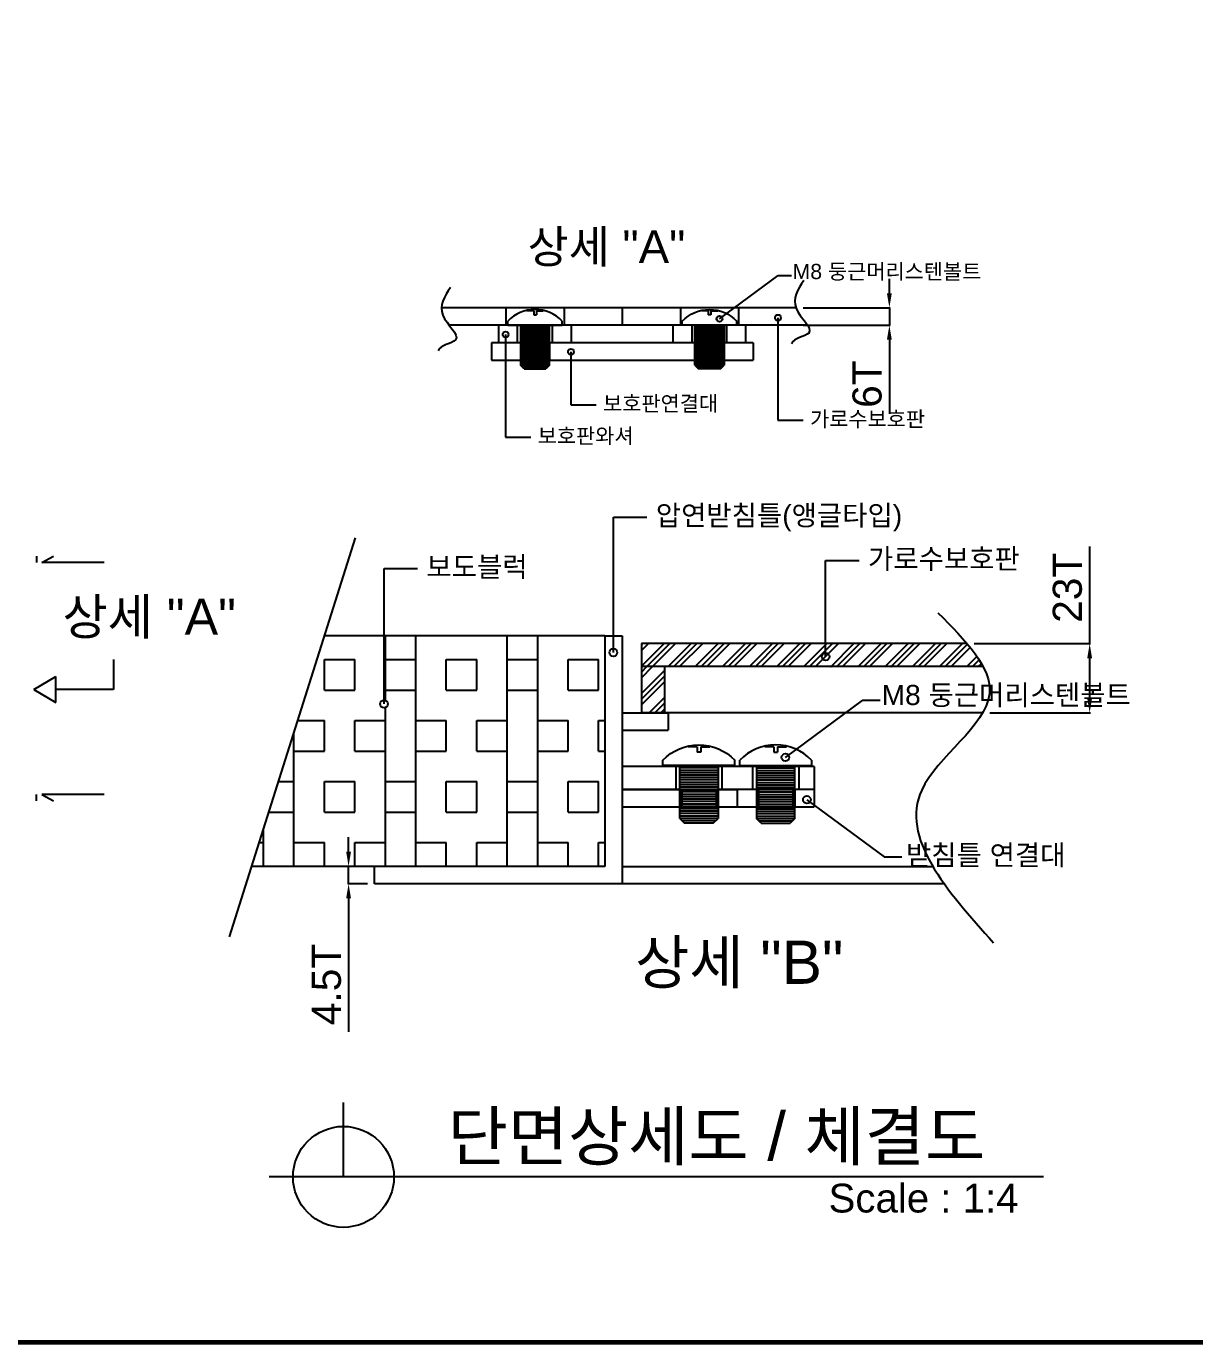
# Model space of a CAD drawing. Header units: millimetres. Extents: x 19476 to 24909, y -18022 to -14180.
# Drawn here: x 21476 to 23083, y -17896 to -16084 of the extents above; entities that cross this region are included whole.
import ezdxf
from ezdxf.enums import TextEntityAlignment as Align

# ---------------------------------------------------------------- set-up
doc = ezdxf.new("R2010")
doc.units = ezdxf.units.MM
doc.layers.add('LAYOUT', color=7, linetype='Continuous')
doc.layers.add('TEXT', color=7, linetype='Continuous')
doc.styles.get("Standard").update_dxf_attribs({"font": 'arial.ttf'})
doc.dimstyles.new('ISO-25', dxfattribs={"dimtxt": 40, "dimasz": 20, "dimexe": 1.25, "dimexo": 10, "dimgap": 10, "dimtad": 1, "dimdec": 0, "dimtxsty": 'Standard', "dimcen": 2.5, "dimclrd": 3, "dimclre": 3, "dimclrt": 3, "dimadec": 0, "dimazin": 0, "dimtfac": 1, "dimtdec": 0, "dimtmove": 0, "dimatfit": 3, "dimfxl": 1, "dimarcsym": 0})

# ---------------------------------------------------------------- blocks, each defined once
blk = doc.blocks.new('A$C36924EFD')
for p, q in [((0, 45), (0, -45)), ((0, 45), (6, 45)), ((6, -45), (6, 45)), ((0, -45), (6, -45))]:
    blk.add_line(p, q)
blk = doc.blocks.new('*D10')
at = {"color": 3, "lineweight": -2, "transparency": 16777216}
for p, q in [((22662.8, -16450.6), (22662.8, -16430.6)), ((22544.2, -16470.6), (22664, -16470.6)), ((22662.8, -16470.6), (22662.8, -16494.6)), ((22544.2, -16494.6), (22664, -16494.6)), ((22662.8, -16514.6), (22662.8, -16616.6))]:
    blk.add_line(p, q, dxfattribs=at)
at = {"color": 3, "transparency": 16777216}
for points in [[(22659.4, -16450.6), (22666.1, -16450.6), (22662.8, -16470.6)], [(22659.4, -16514.6), (22666.1, -16514.6), (22662.8, -16494.6)]]:
    blk.add_solid(points, dxfattribs=at)
at = {"layer": 'Defpoints', "color": 0, "transparency": 16777216}
for p in [(22534.2, -16470.6), (22534.2, -16494.6), (22662.8, -16494.6)]:
    blk.add_point(p, dxfattribs=at)
at = {"color": 3, "transparency": 16777216, "insert": (22632.3, -16575.6), "char_height": 40, "attachment_point": 5, "rotation": 90}
blk.add_mtext('6T', dxfattribs=at)
blk = doc.blocks.new('A$C5731754A')
at = {"color": 1}
for p, q in [((-11.2, 19.7), (-11.2, 20.5)), ((-1.9, 19.7), (-11.2, 19.7)), ((-1.9, 19.7), (-1.9, 14.1)), ((-1.9, 14.1), (1.9, 14.1)), ((1.9, 19.7), (1.9, 14.1)), ((1.9, 19.7), (11.2, 19.7)), ((11.2, 19.7), (11.2, 20.5)), ((-37.5, 0), (-37.5, 5.7)), ((-37.5, 0), (37.5, 0)), ((-20, 0), (-20, -55)), ((-20, 0), (20, 0)), ((20, -55), (20, 0)), ((37.5, 0), (37.5, 5.7)), ((-20, -2.5), (20, -2.5)), ((-20, -5), (20, -5)), ((-20, -7.5), (20, -7.5)), ((-20, -7.5), (20, -7.5)), ((-20, -10), (20, -10)), ((-20, -12.5), (20, -12.5)), ((-20, -12.5), (20, -12.5)), ((-20, -15), (20, -15)), ((-20, -17.5), (20, -17.5)), ((-20, -17.5), (20, -17.5)), ((-20, -20), (20, -20)), ((-20, -22.5), (20, -22.5)), ((-20, -22.5), (20, -22.5)), ((-20, -25), (20, -25)), ((-20, -27.5), (20, -27.5)), ((-20, -27.5), (20, -27.5)), ((-20, -30), (20, -30)), ((-20, -32.5), (20, -32.5)), ((-20, -35), (20, -35)), ((-20, -37.5), (20, -37.5)), ((-20, -40), (20, -40)), ((-20, -42.5), (20, -42.5)), ((-20, -45), (20, -45)), ((-20, -47.5), (20, -47.5)), ((-20, -50), (20, -50)), ((-20, -52.5), (20, -52.5)), ((-15, -60), (-20, -55)), ((-20, -55), (20, -55)), ((-17.5, -57.5), (17.5, -57.5)), ((-15, -60), (15, -60)), ((20, -55), (15, -60))]:
    blk.add_line(p, q, dxfattribs=at)
blk.add_arc((0, -30.4), 52, 43.8928, 136.1072, dxfattribs=at)
blk = doc.blocks.new('A$C600E4CCD')
for p, q in [((0, 6), (0, 0)), ((50, 6), (0, 6)), ((50, 6), (50, 0)), ((50, 0), (0, 0))]:
    blk.add_line(p, q)
at = {"color": 2}
for p, q in [((14, 6), (14, 0)), ((26, 6), (26, 0)), ((34, 6), (34, 0)), ((46, 6), (46, 0))]:
    blk.add_line(p, q, dxfattribs=at)
blk = doc.blocks.new('A$C723E4715')
blk.add_blockref('A$C5731754A', (0, 48))
blk = doc.blocks.new('*D38')
at = {"color": 3, "lineweight": -2, "transparency": 16777216}
for p, q in [((747.4, 60.1), (747.4, 95.1)), ((767.4, 93.9), (859.4, 93.9)), ((879.4, -5.9), (879.4, 95.1))]:
    blk.add_line(p, q, dxfattribs=at)
at = {"color": 3, "transparency": 16777216}
for points in [[(767.4, 97.2), (767.4, 90.6), (747.4, 93.9)], [(859.4, 90.6), (859.4, 97.2), (879.4, 93.9)]]:
    blk.add_solid(points, dxfattribs=at)
at = {"layer": 'Defpoints', "color": 0, "transparency": 16777216}
for p in [(879.4, 93.9), (747.4, 50.1), (879.4, -15.9)]:
    blk.add_point(p, dxfattribs=at)
at = {"color": 3, "transparency": 16777216, "insert": (813.4, 124.3), "char_height": 40, "attachment_point": 5}
blk.add_mtext('50', dxfattribs=at)
blk = doc.blocks.new('*D39')
at = {"color": 3, "lineweight": -2, "transparency": 16777216}
for p, q in [((823.4, 50.1), (980.3, 50.1)), ((979, -61.9), (979, 30.1)), ((889.4, -81.9), (980.3, -81.9))]:
    blk.add_line(p, q, dxfattribs=at)
at = {"color": 3, "transparency": 16777216}
for points in [[(982.4, 30.1), (975.7, 30.1), (979, 50.1)], [(975.7, -61.9), (982.4, -61.9), (979, -81.9)]]:
    blk.add_solid(points, dxfattribs=at)
at = {"layer": 'Defpoints', "color": 0, "transparency": 16777216}
for p in [(813.4, 50.1), (979, 50.1), (879.4, -81.9)]:
    blk.add_point(p, dxfattribs=at)
at = {"color": 3, "transparency": 16777216, "insert": (948.6, -15.9), "char_height": 40, "attachment_point": 5, "rotation": 90}
blk.add_mtext('50', dxfattribs=at)
blk = doc.blocks.new('*D40')
at = {"color": 3, "lineweight": -2, "transparency": 16777216}
for p, q in [((-572.8, -191.2), (-572.8, -171.2)), ((-547, -211.2), (-574, -211.2)), ((-572.8, -235), (-572.8, -211.2)), ((-547, -235), (-574, -235)), ((-572.8, -255), (-572.8, -438.5))]:
    blk.add_line(p, q, dxfattribs=at)
at = {"color": 3, "transparency": 16777216}
for points in [[(-576.1, -191.2), (-569.5, -191.2), (-572.8, -211.2)], [(-569.5, -255), (-576.1, -255), (-572.8, -235)]]:
    blk.add_solid(points, dxfattribs=at)
at = {"layer": 'Defpoints', "color": 0, "transparency": 16777216}
for p in [(-572.8, -211.2), (-537, -211.2), (-537, -235)]:
    blk.add_point(p, dxfattribs=at)
at = {"color": 3, "transparency": 16777216, "insert": (-603.1, -373.6), "char_height": 40, "attachment_point": 5, "rotation": 90}
blk.add_mtext('4.5T', dxfattribs=at)
blk = doc.blocks.new('*D41')
at = {"color": 3, "lineweight": -2, "transparency": 16777216}
for p, q in [((446.6, 95), (446.6, 228.6)), ((287.9, 95), (447.8, 95)), ((446.6, 20), (446.6, 75)), ((309.4, 0), (447.8, 0))]:
    blk.add_line(p, q, dxfattribs=at)
at = {"color": 3, "transparency": 16777216}
for points in [[(449.9, 75), (443.2, 75), (446.6, 95)], [(443.2, 20), (449.9, 20), (446.6, 0)]]:
    blk.add_solid(points, dxfattribs=at)
at = {"layer": 'Defpoints', "color": 0, "transparency": 16777216}
for p in [(277.9, 95), (446.6, 95), (299.4, 0)]:
    blk.add_point(p, dxfattribs=at)
at = {"color": 3, "transparency": 16777216, "insert": (416.1, 171.8), "char_height": 40, "attachment_point": 5, "rotation": 90}
blk.add_mtext('23T', dxfattribs=at)
blk = doc.blocks.new('A$C25B221E0')
at = {"color": 1}
for p, q in [((0, -26.4), (0, 26.4)), ((-26.4, 0), (26.4, 0))]:
    blk.add_line(p, q, dxfattribs=at)
blk.add_line((0, 0), (85.3, -69.6))
blk.add_circle((0, 0), 11.9)
at = {"color": 4}
blk.add_arc((0, 0), 13.2, 270, 180, dxfattribs=at)
blk.add_text('M8TAP', height=19.8).set_placement((92.6, -79.9))
blk = doc.blocks.new('A$C79760AE9')
h = blk.add_hatch()
h.set_pattern_fill('BOX', color=256, scale=6.6)
h.set_pattern_definition([(90, (-16252.55, -819.08), (-167.64, 1e-14), []), (90, (-16210.64, -819.08), (-167.64, 1e-14), []), (0, (-16252.55, -819.08), (0, 167.64), [-41.91, 41.91]), (0, (-16252.55, -777.17), (0, 167.64), [-41.91, 41.91]), (0, (-16252.55, -735.26), (0, 167.64), [41.91, -41.91]), (0, (-16252.55, -693.35), (0, 167.64), [41.91, -41.91]), (90, (-16168.73, -819.08), (-167.64, 1e-14), [41.91, -41.91]), (90, (-16126.82, -819.08), (-167.64, 1e-14), [41.91, -41.91])])
h.paths.add_polyline_path([(-529.3, 12.1, -0.414214), (-524, 17.4), (-524, 105.6), (-605.8, 105.6), (-706.1, -211.2), (-220.2, -211.2), (-220.2, 105.6), (-524, 105.6), (-524, 17.4, -0.414214), (-518.7, 12.1, -1)])
for p, q in [((-208.6, 82.8), (-208.6, 269)), ((-208.6, 269), (-162.6, 269)), ((-736.8, -308.1), (-563.1, 240.6)), ((83.3, 77), (83.3, 209.3)), ((83.3, 209.3), (129.3, 209.3)), ((-524, 12.1), (-524, 198.3)), ((-524, 198.3), (-478.1, 198.3)), ((-220.2, 105.6), (-605.8, 105.6)), ((-220.2, 105.6), (-196.5, 105.6)), ((-220.2, 105.6), (-220.2, -211.2)), ((-196.5, 105.6), (-196.5, -235)), ((747.4, 50.1), (747.4, -55.5)), ((747.4, 50.1), (813.4, 50.1)), ((826.6, 36.9), (826.6, -2.7)), ((-196.5, 0), (-133.1, 0)), ((-133.1, 0), (-133.1, -23.8)), ((28.1, -61.4), (134.6, 17.1)), ((134.6, 17.1), (158.6, 17.1)), ((826.6, -2.7), (866.2, -2.7)), ((879.4, -15.9), (879.4, -81.9)), ((-196.5, -23.8), (-133.1, -23.8)), ((773.8, -81.9), (747.4, -55.5)), ((773.8, -81.9), (879.4, -81.9)), ((-196.5, -105.6), (-38.1, -105.6)), ((-38.1, -105.6), (-38.1, -129.4)), ((67.5, -105.6), (67.5, -129.4)), ((669, -159.9), (669, -108.7)), ((57.6, -119.6), (164.1, -198.1)), ((-196.5, -129.4), (67.5, -129.4)), ((1090.2, -159.9), (617.8, -159.9)), ((164.1, -198.1), (188.1, -198.1)), ((-220.2, -211.2), (-706.1, -211.2)), ((-537, -235), (-537, -211.2)), ((246.4, -235), (-537, -235)), ((-579.8, -638.1), (-579.8, -535.7)), ((383, -638.1), (-682.1, -638.1))]:
    blk.add_line(p, q)
at = {"color": 2, "linetype": 'Continuous'}
for p, q in [((-170.1, 63.9), (-138.9, 95)), ((-170.1, 93.3), (-168.3, 95)), ((-170.1, 85.4), (-160.4, 95)), ((-162.7, 63.4), (-131, 95)), ((-154.7, 63.4), (-123.1, 95)), ((-133.2, 63.4), (-101.6, 95)), ((-125.3, 63.4), (-93.7, 95)), ((-117.4, 63.4), (-85.7, 95)), ((-95.9, 63.4), (-64.3, 95)), ((-88, 63.4), (-56.3, 95)), ((-80.1, 63.4), (-48.4, 95)), ((-58.6, 63.4), (-26.9, 95)), ((-50.7, 63.4), (-19, 95)), ((-42.7, 63.4), (-11.1, 95)), ((-21.2, 63.4), (10.4, 95)), ((-13.3, 63.4), (18.3, 95)), ((-5.4, 63.4), (26.3, 95)), ((16.1, 63.4), (47.8, 95)), ((24, 63.4), (55.7, 95)), ((31.9, 63.4), (63.6, 95)), ((53.4, 63.4), (85.1, 95)), ((61.4, 63.4), (93, 95)), ((69.3, 63.4), (100.9, 95)), ((90.8, 63.4), (122.4, 95)), ((98.7, 63.4), (130.3, 95)), ((106.6, 63.4), (138.3, 95)), ((128.1, 63.4), (159.8, 95)), ((136, 63.4), (167.7, 95)), ((143.9, 63.4), (175.6, 95)), ((165.4, 63.4), (197.1, 95)), ((173.4, 63.4), (205, 95)), ((181.3, 63.4), (212.9, 95)), ((202.8, 63.4), (234.4, 95)), ((210.7, 63.4), (242.4, 95)), ((218.6, 63.4), (250.3, 95)), ((240.1, 63.4), (271.8, 95)), ((248, 63.4), (278.7, 94.1)), ((256, 63.4), (282.3, 89.7)), ((277.4, 63.4), (291.5, 77.4)), ((285.4, 63.4), (294.6, 72.7)), ((-170.1, 56), (-162.7, 63.4)), ((-170.1, 48.1), (-154.8, 63.4)), ((-170.1, 26.6), (-138.4, 58.2)), ((-162.7, 63.4), (-162.7, 63.4)), ((-154.8, 63.4), (-154.7, 63.4)), ((-133.3, 63.4), (-133.2, 63.4)), ((-125.3, 63.4), (-125.3, 63.4)), ((-117.4, 63.4), (-117.4, 63.4)), ((-95.9, 63.4), (-95.9, 63.4)), ((-88, 63.4), (-88, 63.4)), ((-80.1, 63.4), (-80.1, 63.4)), ((-58.6, 63.4), (-58.6, 63.4)), ((-50.7, 63.4), (-50.7, 63.4)), ((-42.8, 63.4), (-42.7, 63.4)), ((-21.3, 63.4), (-21.2, 63.4)), ((-5.4, 63.4), (-5.4, 63.4)), ((16.1, 63.4), (16.1, 63.4)), ((24, 63.4), (24, 63.4)), ((31.9, 63.4), (31.9, 63.4)), ((53.4, 63.4), (53.4, 63.4)), ((61.3, 63.4), (61.4, 63.4)), ((69.3, 63.4), (69.3, 63.4)), ((90.7, 63.4), (90.8, 63.4)), ((98.7, 63.4), (98.7, 63.4)), ((106.6, 63.4), (106.6, 63.4)), ((128.1, 63.4), (128.1, 63.4)), ((136, 63.4), (136, 63.4)), ((143.9, 63.4), (143.9, 63.4)), ((165.4, 63.4), (165.4, 63.4)), ((173.3, 63.4), (173.4, 63.4)), ((181.3, 63.4), (181.3, 63.4)), ((202.8, 63.4), (202.8, 63.4)), ((210.7, 63.4), (210.7, 63.4)), ((240.1, 63.4), (240.1, 63.4)), ((248, 63.4), (248, 63.4)), ((255.9, 63.4), (256, 63.4)), ((277.4, 63.4), (277.4, 63.4)), ((285.3, 63.4), (285.4, 63.4)), ((293.3, 63.4), (297.6, 67.7)), ((293.3, 63.4), (293.3, 63.4)), ((-170.1, 10.7), (-138.4, 42.4)), ((-162.7, 26), (-138.4, 50.3)), ((-170.1, 18.6), (-162.7, 26)), ((-159.3, 0), (-138.4, 20.9)), ((-151.4, 0), (-138.4, 13)), ((-143.5, 0), (-138.4, 5.1))]:
    blk.add_line(p, q, dxfattribs=at)
at = {"color": 2}
for p, q in [((-170.1, 95), (-170.1, 0)), ((277.9, 95), (-170.1, 95)), ((300.1, 63.4), (-170.1, 63.4)), ((-138.4, 63.4), (-138.4, 0)), ((299.4, 0), (-170.1, 0)), ((-114.6, -105.6), (-114.6, -129.4)), ((-67.1, -105.6), (-67.1, -129.4)), ((-9, -105.6), (-9, -129.4)), ((38.5, -105.6), (38.5, -129.4)), ((-196.5, -211.2), (230.8, -211.2))]:
    blk.add_line(p, q, dxfattribs=at)
at = {"color": 1}
for p, q in [((800.2, -2.7), (800.2, 50.1)), ((773.8, 23.7), (826.6, 23.7))]:
    blk.add_line(p, q, dxfattribs=at)
at = {"color": 4}
for p, q in [((-117.3, -105.6), (-117.3, -129.4)), ((-64.5, -105.6), (-64.5, -129.4)), ((-11.7, -105.6), (-11.7, -129.4)), ((41.1, -105.6), (41.1, -129.4))]:
    blk.add_line(p, q, dxfattribs=at)
for centre, radius in [((-208.6, 82.8), 5.3), ((83.3, 77), 5.3), ((800.2, 23.7), 11.9), ((-524, 12.1), 5.3), ((28.1, -61.4), 5.3), ((57.6, -119.6), 5.3), ((669, -159.9), 34.7), ((-579.8, -638.1), 69.4)]:
    blk.add_circle(centre, radius)
blk.add_arc((800.2, 23.7), 13.2, 270, 180, dxfattribs=at)
for centre in [(813.4, 36.9), (866.2, -15.9)]:
    blk.add_arc(centre, 13.2, 0, 90)
blk.add_spline([(237.9, 137.5), (308.7, 25.9), (215.6, -106.2), (314.3, -316.4)], degree=3)
blk.add_blockref('A$C25B221E0', (853, -29.1))
for name, p, xscale, yscale, zscale in [('A$C723E4715', (-90.9, -136), -1.32, 1.32, 1.32), ('A$C723E4715', (14.7, -136), 1.32, 1.32, 1.32), ('A$C600E4CCD', (-196.5, -105.6), 5.28, 5.28, 5.28)]:
    blk.add_blockref(name, p, dxfattribs=dict(xscale=xscale, yscale=yscale, zscale=zscale))
for s, height, p in [('압연받침틀(앵글타입)', 27.72, (-150.2, 257.6)), ('보도블럭', 27.72, (-465.7, 186.9)), ('가로수보호판', 27.72, (141.7, 197.9)), ('M8 둥근머리스텐볼트', 27.72, (160.4, 10.6)), ('F', 18.5, (645.7, -156.5)), ('받침틀 연결대', 27.72, (193.9, -209.6))]:
    blk.add_text(s, height=height).set_placement(p)
blk.add_text('상세 "B"', height=59.4, dxfattribs=at).set_placement((-178.6, -372.7))
at = {"layer": 'TEXT'}
for s, height, p in [('받침틀 연결대 4.5T', 33, (905.9, -148.5)), ('단면상세도 / 체결도', 66, (-66.8, -615.3))]:
    blk.add_text(s, height=height, dxfattribs=at).set_placement(p, align=Align.CENTER)
for s, height, p in [('Scale : 1:2', 19.8, (944, -184.4)), ('Scale : 1:4', 39.6, (87.4, -687.1))]:
    blk.add_text(s, height=height, dxfattribs=at).set_placement(p)
dim = blk.add_linear_dim(base=(446.6, 95), p1=(299.4, 0), p2=(277.9, 95), angle=90, text='23T', dimstyle='ISO-25', override={"dimtxsty": 'Standard'})
dim.commit()
dim.dimension.update_dxf_attribs({"geometry": '*D41', "text_midpoint": (416.1, 171.8)})
dim = blk.add_linear_dim(base=(879.4, 93.9), p1=(747.4, 50.1), p2=(879.4, -15.9), text='50', dimstyle='ISO-25')
dim.commit()
dim.dimension.update_dxf_attribs({"geometry": '*D38', "text_midpoint": (813.4, 124.3)})
dim = blk.add_linear_dim(base=(979, 50.1), p1=(879.4, -81.9), p2=(813.4, 50.1), angle=90, text='50', dimstyle='ISO-25')
dim.commit()
dim.dimension.update_dxf_attribs({"geometry": '*D39', "text_midpoint": (948.6, -15.9)})
dim = blk.add_linear_dim(base=(-572.8, -211.2), p1=(-537, -235), p2=(-537, -211.2), angle=90, text='4.5T', dimstyle='ISO-25')
dim.commit()
dim.dimension.update_dxf_attribs({"geometry": '*D40', "text_midpoint": (-572.8, -373.6), "dimtype": 160})

msp = doc.modelspace()

# ---------------------------------------------------------------- linework, layer by layer
for p, q in [((22429.2, -16485.8), (22509.9, -16426.3)), ((22509.9, -16426.3), (22528.1, -16426.3)), ((22534.2, -16470.6), (22046.6, -16470.6)), ((22295.4, -16470.6), (22295.4, -16494.6)), ((22509.5, -16484.2), (22509.5, -16625.3)), ((22550.4, -16494.6), (22057.4, -16494.6)), ((22125.4, -16518.6), (22125.4, -16494.6)), ((22134.9, -16507.3), (22134.9, -16648.4)), ((22225.4, -16518.6), (22225.4, -16494.6)), ((22365.4, -16518.6), (22365.4, -16494.6)), ((22465.4, -16518.6), (22465.4, -16494.6)), ((22225.4, -16518.6), (22125.4, -16518.6)), ((22465.4, -16518.6), (22365.4, -16518.6)), ((22224.8, -16531), (22224.8, -16604)), ((22224.8, -16604), (22259.6, -16604)), ((22509.5, -16625.3), (22544.3, -16625.3)), ((22134.9, -16648.4), (22169.7, -16648.4)), ((21489.7, -16812), (21489.7, -16821)), ((21497.1, -16821), (21513.1, -16812)), ((21582.7, -16821), (21497.1, -16821)), ((21595.6, -16954), (21595.6, -16995.4)), ((21486, -16995.4), (21516.1, -16977.6)), ((21516.1, -17013.2), (21516.1, -16977.6)), ((21486, -16995.4), (21516.1, -17013.2)), ((21595.6, -16995.4), (21516.1, -16995.4)), ((21489.7, -17148.5), (21489.7, -17139.6)), ((21582.7, -17139.6), (21497.1, -17139.6)), ((21497.1, -17139.6), (21513.1, -17148.5))]:
    msp.add_line(p, q)
at = {"color": 2}
for p, q in [((22135.4, -16470.6), (22135.4, -16494.6)), ((22215.4, -16470.6), (22215.4, -16494.6)), ((22375.4, -16470.6), (22375.4, -16494.6)), ((22455.4, -16470.6), (22455.4, -16494.6)), ((22151.4, -16518.6), (22151.4, -16494.6)), ((22199.4, -16518.6), (22199.4, -16494.6)), ((22391.4, -16518.6), (22391.4, -16494.6)), ((22439.4, -16518.6), (22439.4, -16494.6)), ((22157.4, -16518.6), (22157.4, -16542.6)), ((22193.4, -16518.6), (22193.4, -16542.6)), ((22397.4, -16518.6), (22397.4, -16542.6)), ((22433.4, -16518.6), (22433.4, -16542.6))]:
    msp.add_line(p, q, dxfattribs=at)
at = {"color": 4}
for p, q in [((22155.4, -16518.6), (22155.4, -16542.6)), ((22195.4, -16518.6), (22195.4, -16542.6)), ((22395.4, -16518.6), (22395.4, -16542.6)), ((22435.4, -16518.6), (22435.4, -16542.6))]:
    msp.add_line(p, q, dxfattribs=at)
for centre in [(22429.2, -16485.8), (22509.5, -16484.2), (22134.9, -16507.3), (22224.8, -16531)]:
    msp.add_circle(centre, 4.02)
for points in [[(22544.9, -16433.1), (22536.9, -16445.5), (22521.1, -16469.8), (22571.2, -16508.3), (22530.3, -16512), (22528, -16520.1)], [(22059, -16442.6), (22050.9, -16455), (22035.1, -16479.3), (22085.2, -16517.8), (22044.4, -16521.5), (22042, -16529.6)]]:
    msp.add_open_spline(points, degree=3, knots=[0, 0, 0, 0, 39.447543, 77.809698, 105.591097, 105.591097, 105.591097, 105.591097])
at = {"layer": 'LAYOUT', "const_width": 6.47}
msp.add_lwpolyline([(19605.3, -17892.9), (24779.7, -17892.9), (24779.7, -14309.6), (19605.3, -14309.6)], close=True, dxfattribs=at)

# ---------------------------------------------------------------- block references
for name, p in [('A$C5731754A', (22175.4, -16494.6)), ('A$C79760AE9', (22491.7, -17027.4))]:
    msp.add_blockref(name, p)
at = {"xscale": -1}
msp.add_blockref('A$C5731754A', (22415.4, -16494.6), dxfattribs=at)
at = {"xscale": 4, "yscale": 4, "zscale": 4, "rotation": 270}
msp.add_blockref('A$C36924EFD', (22295.4, -16518.6), dxfattribs=at)

# ---------------------------------------------------------------- texts
at = {"color": 4}
for height, p in [(45, (22165.2, -16409.1)), (49.5, (21525.4, -16920.1))]:
    msp.add_text('상세 "A"', height=height, dxfattribs=at).set_placement(p)
for s, p in [('M8 둥근머리스텐볼트', (22529.5, -16431.2)), ('보호판연결대', (22269, -16612.6)), ('가로수보호판', (22553.7, -16634)), ('보호판와셔', (22179.1, -16657.1))]:
    msp.add_text(s, height=21).set_placement(p)

# ---------------------------------------------------------------- dimensions: what is measured, and where the dimension line sits
dim = msp.add_linear_dim(base=(22662.8, -16494.6), p1=(22534.2, -16470.6), p2=(22534.2, -16494.6), angle=90, text='6T', dimstyle='ISO-25')
dim.commit()
dim.dimension.update_dxf_attribs({"geometry": '*D10', "text_midpoint": (22632.3, -16575.6)})

doc.saveas('drawing.dxf')
